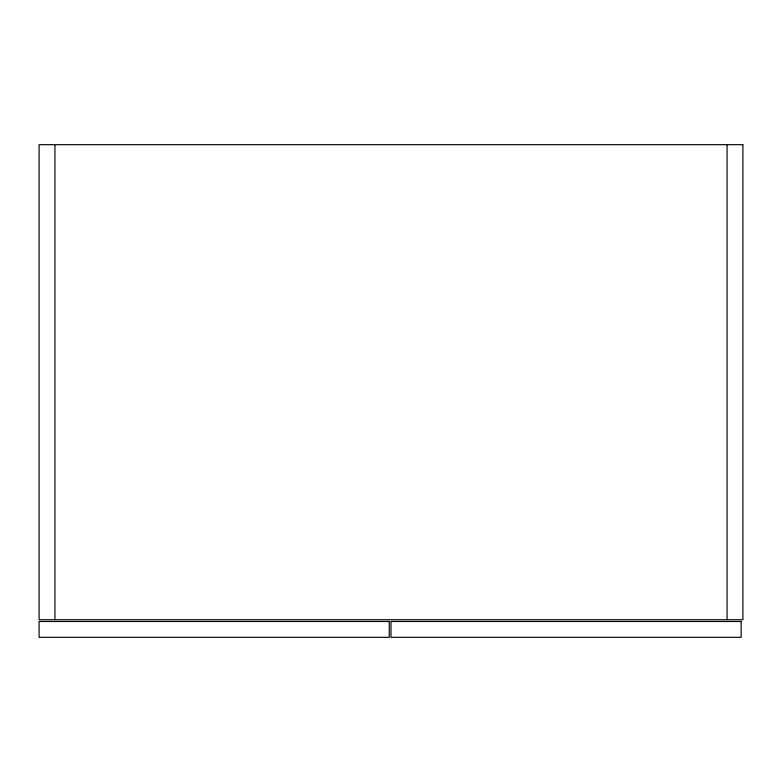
<?xml version="1.0" encoding="UTF-8"?>
<svg xmlns="http://www.w3.org/2000/svg" width="782" height="782" viewBox="0 0 782 782"><rect width="100%" height="100%" fill="white"/><g stroke="black" fill="none" stroke-linecap="round" stroke-linejoin="round"><path stroke-width="1.17" d="M727.064 144.67L727.064 619.735M54.936 144.67L54.936 619.735M742.9 144.67L39.1 144.67L39.1 619.735L742.9 619.735L742.9 144.67M389.24 621.495L39.1 621.495L39.1 637.33L389.24 637.33L389.24 621.495M741.141 621.495L391 621.495L391 637.33L741.141 637.33L741.141 621.495"/></g></svg>
